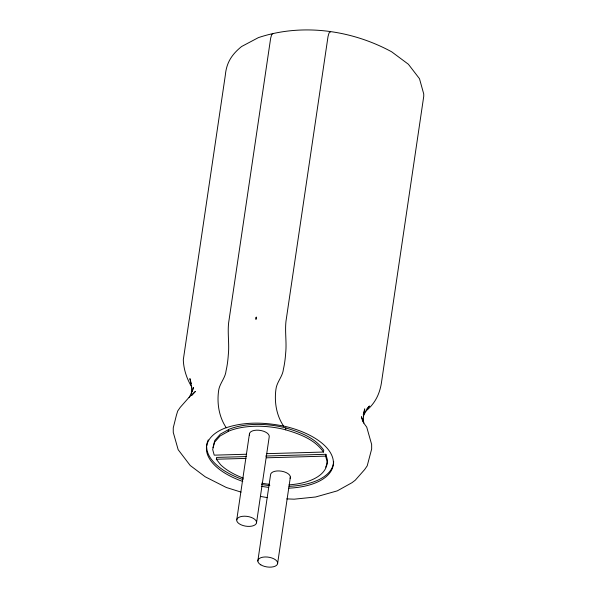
<?xml version="1.0" encoding="UTF-8"?>
<svg xmlns="http://www.w3.org/2000/svg" width="597" height="597" viewBox="0 0 597 597"><rect width="100%" height="100%" fill="white"/><g stroke="black" fill="none" stroke-linecap="round" stroke-linejoin="round"><path stroke-width="0.9" d="M191.398 393.639L191.488 386.46L189.898 378.602L191.301 383.767M243.397 478.152A57.693 28.499 8.4 0 1 220.621 464.764L216.345 459.235L216.614 457.414L246.248 456.571M228.203 431.467L228.479 429.646M236.748 519.808L249.449 433.773M256.523 522.793A10 4.94 8.4 0 0 242.375 516.33A10 4.94 8.4 0 0 241.009 524.778A10 4.94 8.4 0 0 256.523 522.793L269.232 436.758A10 4.94 8.4 0 0 258.837 430.236A10 4.94 8.4 0 0 249.583 435.086M257.829 561.001L270.538 474.966A10 4.94 8.4 0 1 281.657 471.212A10 4.94 8.4 0 1 290.06 478.331M285.56 429.833L285.829 428.012M277.672 563.113L290.373 477.078M267.001 453.66L323.484 452.048L323.753 450.228C314.843 437.265 298.97 431.758 284.485 427.586A57.693 28.499 8.4 0 0 229.345 429.161L220.368 434.153L214.778 440.489L212.965 447.728M289.03 484.846A57.693 28.499 8.4 0 0 327.134 461.735L325.611 456.123L325.88 454.302L265.687 456.018M192.301 391.654L193.353 387.453L192.219 391.251L189.145 397.647M363.26 414.773L364.73 408.87L363.409 416.773L363.648 423.154M363.267 416.079L367.006 409.146L369.431 406.02L367.036 408.729M191.809 395.49L195.368 391.453L189.667 396.647L180.234 407.341L177.705 411.027L176.391 415.318L173.249 427.877L173.264 432.407L178.16 449.683L190.204 465.488L205.226 476.802L226.323 487.488L241.024 492.092M364.864 411.952L366.11 410.863C375.655 402.923 380.155 392.96 381.722 380.864L423.751 96.251L423.743 93.99L419.49 78.707L408.4 64.26L391.669 51.812C351.573 29.999 302.082 23.014 258.389 37.626L241.598 46.514C231.845 54.409 226.494 62.566 225.338 75.132L183.309 359.752C183.592 369.297 186.831 378.938 191.824 387.117M273.187 33.454L271.68 34.604L270.665 38.171L228.636 322.79C227.442 333.424 229.457 344.141 228.308 354.805A45.521 13.343 88.4 0 1 226.069 370.744C225.338 378.229 219.412 383.572 218.577 390.916C216.875 403.647 219.024 417.012 226.3 427.803M330.544 31.828L329.037 32.977L328.022 36.544L285.993 321.156C284.799 331.79 286.806 342.506 285.664 353.17A45.521 13.343 88.4 0 1 283.426 369.11C282.687 376.603 276.769 381.938 275.933 389.289C274.224 402.02 276.374 415.378 283.65 426.168M246.628 454.235L214.219 455.16L212.689 449.556L214.502 442.31L220.092 435.974L229.076 430.982A57.693 28.499 8.4 0 1 284.217 429.415C298.701 433.586 314.574 439.086 323.484 452.048M216.345 459.235L245.979 458.392M266.344 457.809L325.611 456.123M286.776 498.883L294.157 499.182L315.612 496.988L337.305 490.853L351.969 482.704L355.245 480.219L364.677 469.533L367.207 465.847L371.662 448.996L371.647 444.466L366.752 427.183L364.245 423.706L361.416 416.706L362.812 421.833M260.396 496.413L267.516 497.644M325.88 454.302L327.41 459.906A57.693 28.499 8.4 0 1 325.596 467.152M269.568 484.331A57.693 28.499 8.4 0 1 261.65 483.152M288.776 488.174A64.013 31.619 8.4 0 0 333.387 461.914A64.013 31.619 8.4 0 0 285.784 426.542C265.672 422.176 244.24 421.281 224.606 428.28A64.013 31.619 8.4 0 0 242.763 481.443M268.665 487.376A64.013 31.619 8.4 0 1 261.285 486.264M333.663 461.496A64.013 31.619 8.4 0 1 289.045 486.354M269.851 485.659A64.013 31.619 8.4 0 1 261.553 484.443M243.031 479.615A64.013 31.619 8.4 0 1 206.689 447.063M206.704 446.146A64.013 31.619 8.4 0 1 208.271 439.87M256.158 317.641L255.956 319.365L256.3 317.044L256.158 317.641M260.799 564.837A10 4.94 8.4 0 0 277.359 564.366A10 4.94 8.4 0 0 265.098 556.964A10 4.94 8.4 0 0 260.799 564.837"/></g></svg>
